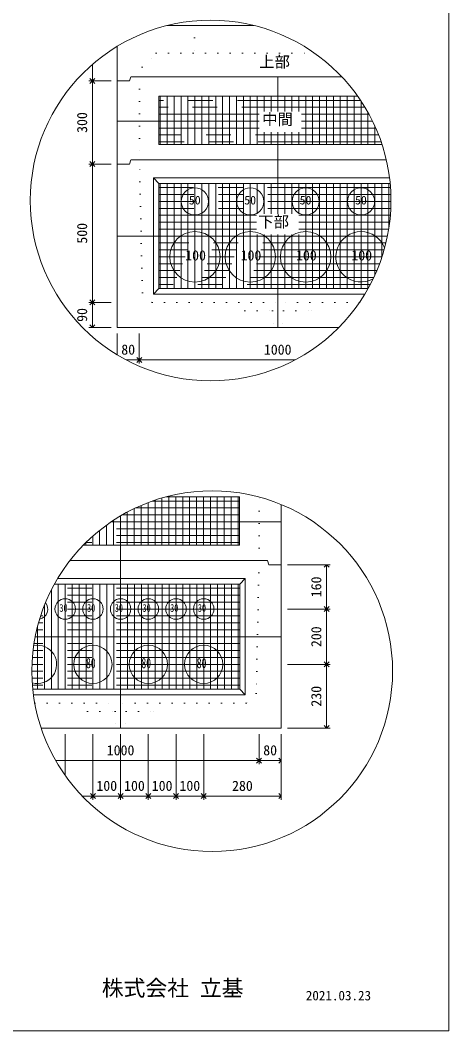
# Model space of a CAD drawing. Units: millimetres, scale not verified. Extents: x -9756 to 9756, y -4836 to 4275.
# Drawn here: x -5895 to -3684, y -4275 to 938 of the extents above; entities that cross this region are included whole.
import ezdxf
from ezdxf.enums import TextEntityAlignment as Align

# ---------------------------------------------------------------- set-up
doc = ezdxf.new("R2010")
doc.units = ezdxf.units.MM
doc.header["$LTSCALE"] = 20
for name, pattern in [('DASHED1', [1.8, 1.2, -0.6]), ('USER2', [50.8, 31.75, -6.35, 6.35, -6.35]), ('USER5', [3.185, 0.01, -3.175])]:
    doc.linetypes.add(name, pattern=pattern)
for name, color, linetype, lineweight in [('0-2_waku', 7, 'Continuous', 18), ('0-3_gaikei', 7, 'Continuous', 18), ('0-4_kakure', 7, 'DASHED1', 5), ('0-5_sunpou', 150, 'Continuous', 18), ('0-7_hole', 7, 'Continuous', 18), ('0-8_uchigawa', 6, 'Continuous', 18), ('0-D_文字１', 7, 'Continuous', 18), ('0-E_コア部分\u3000寸法補助線3', 150, 'USER2', 18), ('0-F_コア部分\u3000寸法補助線2', 150, 'USER2', 18), ('1-0_コア部分\u3000中心補助線', 1, 'Continuous', 18), ('1-1_コア部分\u3000寸法補助線', 7, 'USER2', 5), ('1-2_uchigawa2', 6, 'USER2', 18)]:
    doc.layers.add(name, color=color, linetype=linetype, lineweight=lineweight)
doc.styles.add('ＭＳ ゴシック', font='')
doc.styles.get('ＭＳ ゴシック').set_extended_font_data('MS Gothic')

# ---------------------------------------------------------------- blocks, each defined once
blk = doc.blocks.new('_Open90')
at = {"layer": '0-5_sunpou', "color": 7, "lineweight": 5}
blk.add_line((0, 0), (-1, 0), dxfattribs=at)
blk.add_lwpolyline([(-0.5, 0.5), (0, 0), (-0.5, -0.5)], dxfattribs=at)

msp = doc.modelspace()

# ---------------------------------------------------------------- linework, layer by layer
at = {"layer": '0-2_waku'}
for p in [(-3684.39, 4274.88), (-9755.59, -4275.12)]:
    msp.add_line(p, (-3684.39, -4275.12), dxfattribs=at)
at = {"layer": '0-3_gaikei'}
for p, q in [((-5138.2, 910.64), (-5030.97, 910.64)), ((-5138.2, 910.64), (-5030.97, 910.64)), ((-5138.2, 910.64), (-5030.97, 910.64)), ((-4687.62, 910.64), (-5138.2, 910.64)), ((-5138.11, 910.64), (-4687.62, 910.64)), ((-5138.11, 910.64), (-4687.62, 910.64)), ((-5395.24, 624.94), (-5395.24, 803.52)), ((-5323.81, 646.36), (-5330.96, 624.94)), ((-4565.48, 646.36), (-5322.6, 646.36)), ((-4236.17, 646.36), (-4566.7, 646.36)), ((-5395.24, 624.94), (-5395.24, -646.44)), ((-5330.96, 624.94), (-5395.24, 624.94)), ((-5330.96, 624.94), (-5395.24, 624.94)), ((-5323.81, 217.81), (-5330.96, 196.38)), ((-4565.48, 217.81), (-5322.6, 217.81)), ((-4006.59, 217.81), (-4566.7, 217.81)), ((-5330.96, 196.38), (-5395.24, 196.38)), ((-5330.96, 196.38), (-5395.24, 196.38)), ((-5395.24, -646.44), (-4251.82, -646.44)), ((-5395.24, -646.44), (-4251.82, -646.44)), ((-5395.24, -646.44), (-4251.82, -646.44)), ((-4548.64, -2270.57), (-4548.64, -1560.36)), ((-4620.07, -1849.15), (-4612.92, -1870.58)), ((-4548.64, -1870.58), (-4612.92, -1870.58))]:
    msp.add_line(p, q, dxfattribs=at)
for points in [[(-5787.31, -2713.41), (-4548.64, -2713.41), (-4548.64, -1870.58)], [(-5769.16, -2713.41), (-4548.64, -2713.41), (-4548.64, -1870.58)], [(-4620.07, -1849.15), (-5377.18, -1849.15), (-5639.21, -1849.15)]]:
    msp.add_lwpolyline(points, dxfattribs=at)
at = {"layer": '0-4_kakure', "linetype": 'USER5', "lineweight": 18}
for p, q in [((-4995.26, 910.64), (-4995.26, 934.68)), ((-4995.26, 910.64), (-4995.26, 767.79)), ((-5265.46, 696.36), (-5194.03, 767.79)), ((-5194.03, 767.79), (-4376.05, 767.79)), ((-5265.46, 696.36), (-5279.74, 646.36)), ((-5279.74, 646.36), (-5279.74, 217.81)), ((-5264.99, -467.88), (-5279.74, 217.81)), ((-5264.99, -467.88), (-5213.91, -517.88)), ((-5213.91, -517.88), (-4565.48, -517.88)), ((-4736.9, -560.73), (-4779.76, -517.88)), ((-4145.57, -517.88), (-4565.48, -517.88)), ((-4394.06, -560.73), (-4351.2, -517.88)), ((-4736.9, -560.73), (-4594.05, -560.73)), ((-4594.05, -560.73), (-4588.34, -646.44)), ((-4536.91, -560.73), (-4542.63, -646.44)), ((-4536.91, -560.73), (-4394.06, -560.73)), ((-4662.92, -1849.15), (-4662.92, -1521.52)), ((-4662.92, -1849.15), (-4677.66, -2534.84)), ((-4677.66, -2534.84), (-4728.75, -2584.84)), ((-5820.09, -2584.84), (-5377.18, -2584.84)), ((-5548.6, -2627.69), (-5591.45, -2584.84)), ((-4728.75, -2584.84), (-5377.18, -2584.84)), ((-5205.75, -2627.69), (-5162.9, -2584.84)), ((-5548.6, -2627.69), (-5405.75, -2627.69)), ((-5405.75, -2627.69), (-5400.03, -2713.41)), ((-5348.61, -2627.69), (-5354.32, -2713.41)), ((-5348.61, -2627.69), (-5205.75, -2627.69))]:
    msp.add_line(p, q, dxfattribs=at)
at = {"layer": '0-5_sunpou'}
for p, q in [((-5522.83, 710.48), (-5522.83, 650.65)), ((-5426.67, 624.94), (-5541.4, 624.94)), ((-5458.09, 624.94), (-5541.4, 624.94)), ((-5522.83, 599.22), (-5522.83, 222.1)), ((-5426.67, 196.38), (-5541.4, 196.38)), ((-5426.67, 196.38), (-5541.4, 196.38)), ((-5522.83, 170.67), (-5522.83, -492.16)), ((-5426.67, -517.88), (-5541.4, -517.88)), ((-5458.09, -517.88), (-5541.4, -517.88)), ((-5522.83, -543.59), (-5522.83, -620.73)), ((-5426.67, -646.44), (-5541.4, -646.44)), ((-5395.24, -677.87), (-5395.24, -787.41)), ((-5280.96, -677.87), (-5280.96, -832.75)), ((-5280.96, -677.87), (-5280.96, -832.75)), ((-5348.05, -814.18), (-5306.67, -814.18)), ((-5255.25, -814.18), (-4477.77, -814.18)), ((-4517.21, -1870.58), (-4296.36, -1870.58)), ((-4314.93, -1896.29), (-4314.93, -2073.43)), ((-4517.21, -2099.14), (-4296.36, -2099.14)), ((-4517.21, -2099.14), (-4296.36, -2099.14)), ((-4314.93, -2124.86), (-4314.93, -2359.13)), ((-4517.21, -2384.85), (-4296.36, -2384.85)), ((-4517.21, -2384.85), (-4296.36, -2384.85)), ((-4314.93, -2410.56), (-4314.93, -2687.69)), ((-5662.88, -2744.83), (-5662.88, -2958.72)), ((-5520.03, -2744.83), (-5520.03, -3083.03)), ((-5520.03, -2744.83), (-5520.03, -3083.03)), ((-5377.18, -2744.83), (-5377.18, -3083.03)), ((-5377.18, -2744.83), (-5377.18, -3083.03)), ((-5234.33, -2744.83), (-5234.33, -3083.03)), ((-5234.33, -2744.83), (-5234.33, -3083.03)), ((-5091.47, -2744.83), (-5091.47, -3083.03)), ((-5091.47, -2744.83), (-5091.47, -3083.03)), ((-4948.62, -2744.83), (-4948.62, -3083.03)), ((-4948.62, -2744.83), (-4948.62, -3083.03)), ((-4662.92, -2744.83), (-4662.92, -2899.71)), ((-4662.92, -2744.83), (-4662.92, -2899.71)), ((-4548.64, -2744.83), (-4548.64, -2899.71)), ((-4548.64, -2744.83), (-4548.64, -3083.03)), ((-4517.21, -2713.41), (-4296.36, -2713.41)), ((-5712.42, -2881.14), (-4688.64, -2881.14)), ((-4637.21, -2881.14), (-4574.35, -2881.14)), ((-5575.31, -3064.46), (-5545.74, -3064.46)), ((-5494.32, -3064.46), (-5402.89, -3064.46)), ((-5351.46, -3064.46), (-5260.04, -3064.46)), ((-5208.61, -3064.46), (-5117.19, -3064.46)), ((-5065.76, -3064.46), (-4974.34, -3064.46)), ((-4922.91, -3064.46), (-4574.35, -3064.46))]:
    msp.add_line(p, q, dxfattribs=at)
for centre in [(-4912.91, 8.06), (-4904.56, -2419.86)]:
    msp.add_circle(centre, 930.28, dxfattribs=at)
at = {"layer": '0-7_hole'}
for centre, radius in [((-4994.04, 3.53), 70), ((-4708.33, 3.53), 70), ((-4422.63, 3.53), 70), ((-4136.93, 3.53), 70), ((-4994.04, -282.17), 130), ((-4708.33, -282.17), 130), ((-4422.63, -282.17), 130), ((-5662.88, -2099.14), 52.85), ((-5520.03, -2099.14), 52.85), ((-5377.18, -2099.14), 52.85), ((-5234.33, -2099.14), 52.85), ((-5091.47, -2099.14), 52.85), ((-4948.62, -2099.14), 52.85), ((-5520.03, -2384.85), 98.57), ((-5234.33, -2384.85), 98.57), ((-4948.62, -2384.85), 98.57)]:
    msp.add_circle(centre, radius, dxfattribs=at)
for centre, radius, start, end in [((-4136.93, -282.17), 130, 20.66629, 298.32089), ((-5805.73, -2099.14), 52.85, 281.59033, 39.2294), ((-5805.73, -2384.85), 98.57, 253.99064, 101.55918)]:
    msp.add_arc(centre, radius, start, end, dxfattribs=at)
at = {"layer": '0-8_uchigawa'}
for p, q in [((-5208.31, 124.96), (-5179.74, 96.39)), ((-5208.31, -475.02), (-5208.31, 124.96)), ((-5179.74, 96.39), (-4565.48, 96.39)), ((-5179.74, -446.45), (-5179.74, 96.39)), ((-4565.48, 96.39), (-3986.84, 96.39)), ((-5208.31, -475.02), (-5179.74, -446.45)), ((-5179.74, -446.45), (-4101.22, -446.45)), ((-5208.31, -475.02), (-4117.89, -475.02)), ((-4762.91, -2513.41), (-4762.91, -1970.58)), ((-4734.34, -2541.98), (-4734.34, -1942.01)), ((-5830.12, -2513.41), (-4762.91, -2513.41)), ((-5826.79, -2541.98), (-4734.34, -2541.98)), ((-4734.34, -2541.98), (-4762.91, -2513.41))]:
    msp.add_line(p, q, dxfattribs=at)
for points in [[(-5208.31, 124.96), (-4565.48, 124.96), (-3990.01, 124.96)], [(-5719.15, -1970.58), (-5377.18, -1970.58), (-4762.91, -1970.58), (-4734.34, -1942.01)], [(-5702.73, -1942.01), (-5377.18, -1942.01), (-4734.34, -1942.01)]]:
    msp.add_lwpolyline(points, dxfattribs=at)
at = {"layer": '0-E_コア部分\u3000寸法補助線3'}
for p, q in [((-5172.6, 296.38), (-5172.6, 546.37)), ((-5101.18, 296.38), (-5101.18, 546.37)), ((-5029.75, 296.38), (-5029.75, 546.37)), ((-4958.32, 296.38), (-4958.32, 546.37)), ((-4886.9, 296.38), (-4886.9, 546.37)), ((-4815.47, 296.38), (-4815.47, 546.37)), ((-4744.05, 296.38), (-4744.05, 546.37)), ((-4672.62, 296.38), (-4672.62, 546.37)), ((-4601.2, 467.46), (-4601.2, 546.37)), ((-4529.77, 467.46), (-4529.77, 546.37)), ((-4458.34, 467.46), (-4458.34, 546.37)), ((-4386.92, 296.38), (-4386.92, 546.37)), ((-4315.49, 296.38), (-4315.49, 546.37)), ((-4244.07, 296.38), (-4244.07, 546.37)), ((-4172.64, 296.38), (-4172.64, 546.37)), ((-4662.69, 453.51), (-5179.74, 453.51)), ((-4096.22, 453.51), (-4444.13, 453.51)), ((-4101.21, 296.38), (-4101.21, 462.55)), ((-4662.69, 382.09), (-5179.74, 382.09)), ((-4061.14, 382.09), (-4444.13, 382.09)), ((-4601.2, 296.38), (-4601.2, 360.51)), ((-4529.77, 296.38), (-4529.77, 360.51)), ((-4458.34, 296.38), (-4458.34, 360.51)), ((-4029.79, 296.38), (-4029.79, 300.48)), ((-3985.04, 74.96), (-5179.74, 74.96)), ((-5172.6, -446.45), (-5172.6, 96.39)), ((-5101.18, -446.45), (-5101.18, 96.39)), ((-5029.75, -446.45), (-5029.75, 96.39)), ((-4958.32, -446.45), (-4958.32, 96.39)), ((-4886.9, -446.45), (-4886.9, 96.39)), ((-4815.47, -446.45), (-4815.47, 96.39)), ((-4744.05, -446.45), (-4744.05, 96.39)), ((-4672.62, -59.9), (-4672.62, 96.39)), ((-4601.2, -59.9), (-4601.2, 96.39)), ((-4529.77, -59.9), (-4529.77, 96.39)), ((-4458.34, -59.9), (-4458.34, 96.39)), ((-4386.92, -446.45), (-4386.92, 96.39)), ((-4315.49, -446.45), (-4315.49, 96.39)), ((-4244.07, -446.45), (-4244.07, 96.39)), ((-4172.64, -446.45), (-4172.64, 96.39)), ((-4101.21, -446.45), (-4101.21, 96.39)), ((-4029.79, -284.37), (-4029.79, 96.39)), ((-3982.64, 3.53), (-5179.74, 3.53)), ((-4675.84, -67.89), (-5179.74, -67.89)), ((-3985.74, -67.89), (-4457.27, -67.89)), ((-4675.84, -139.32), (-5179.74, -139.32)), ((-3994.38, -139.32), (-4457.27, -139.32)), ((-4672.62, -446.45), (-4672.62, -166.85)), ((-4601.2, -446.45), (-4601.2, -166.85)), ((-4529.77, -446.45), (-4529.77, -166.85)), ((-4458.34, -446.45), (-4458.34, -166.85)), ((-4008.73, -210.75), (-5179.74, -210.75)), ((-4029.06, -282.17), (-5179.74, -282.17)), ((-4055.81, -353.6), (-5179.74, -353.6)), ((-4089.59, -425.02), (-5179.74, -425.02)), ((-5199.83, -1770.58), (-5199.83, -1537.69)), ((-5128.4, -1770.58), (-5128.4, -1520.59)), ((-5056.98, -1770.58), (-5056.98, -1520.59)), ((-4985.55, -1770.58), (-4985.55, -1520.59)), ((-4914.13, -1770.58), (-4914.13, -1520.59)), ((-4842.7, -1770.58), (-4842.7, -1520.59)), ((-4771.28, -1770.58), (-4771.28, -1520.59)), ((-4764.13, -1613.45), (-5368.36, -1613.45)), ((-5342.68, -1770.58), (-5342.68, -1599.21)), ((-5271.26, -1770.58), (-5271.26, -1564.91)), ((-5414.11, -1770.58), (-5414.11, -1641.55)), ((-5485.53, -1770.58), (-5485.53, -1693.31)), ((-4764.13, -1684.87), (-5474.83, -1684.87)), ((-5556.96, -1770.58), (-5556.96, -1756.7)), ((-5698.59, -2513.41), (-5698.59, -1970.58)), ((-5627.17, -2513.41), (-5627.17, -1970.58)), ((-5555.74, -2513.41), (-5555.74, -1970.58)), ((-5484.32, -2513.41), (-5484.32, -1970.58)), ((-5412.89, -2513.41), (-5412.89, -1970.58)), ((-5341.46, -2513.41), (-5341.46, -1970.58)), ((-5270.04, -2513.41), (-5270.04, -1970.58)), ((-5198.61, -2513.41), (-5198.61, -1970.58)), ((-5127.19, -2513.41), (-5127.19, -1970.58)), ((-5055.76, -2513.41), (-5055.76, -1970.58)), ((-4984.33, -2513.41), (-4984.33, -1970.58)), ((-4912.91, -2513.41), (-4912.91, -1970.58)), ((-4841.48, -2513.41), (-4841.48, -1970.58)), ((-4770.06, -2513.41), (-4770.06, -1970.58)), ((-4762.91, -1992), (-5730.61, -1992)), ((-5770.02, -2513.41), (-5770.02, -2078.7)), ((-4762.91, -2063.43), (-5763.84, -2063.43)), ((-4762.91, -2134.86), (-5790.1, -2134.86)), ((-4762.91, -2206.28), (-5809.99, -2206.28)), ((-4762.91, -2277.71), (-5823.91, -2277.71)), ((-4762.91, -2349.13), (-5832.14, -2349.13)), ((-4762.91, -2420.56), (-5834.84, -2420.56)), ((-4762.91, -2491.99), (-5832.04, -2491.99))]:
    msp.add_line(p, q, dxfattribs=at)
at = {"layer": '0-F_コア部分\u3000寸法補助線2'}
for p, q in [((-5136.89, 296.38), (-5136.89, 546.37)), ((-5065.46, 296.38), (-5065.46, 546.37)), ((-4994.04, 296.38), (-4994.04, 546.37)), ((-4922.61, 296.38), (-4922.61, 546.37)), ((-4779.76, 296.38), (-4779.76, 546.37)), ((-4636.91, 467.46), (-4636.91, 546.37)), ((-4494.06, 467.46), (-4494.06, 546.37)), ((-4351.2, 296.38), (-4351.2, 546.37)), ((-4208.35, 296.38), (-4208.35, 546.37)), ((-4116.74, 489.23), (-5179.74, 489.23)), ((-4065.5, 296.38), (-4065.5, 391.87)), ((-4046.33, 346.38), (-5179.74, 346.38)), ((-4636.91, 296.38), (-4636.91, 360.51)), ((-4494.06, 296.38), (-4494.06, 360.51)), ((-5065.46, -446.45), (-5065.46, 96.39)), ((-4994.04, -446.45), (-4994.04, 96.39)), ((-4922.61, -446.45), (-4922.61, 96.39)), ((-4779.76, -446.45), (-4779.76, 96.39)), ((-4636.91, -59.9), (-4636.91, 96.39)), ((-4494.06, -59.9), (-4494.06, 96.39)), ((-4351.2, -446.45), (-4351.2, 96.39)), ((-4208.35, -446.45), (-4208.35, 96.39)), ((-4065.5, -375.76), (-4065.5, 96.39)), ((-3983.16, 39.25), (-5179.74, 39.25)), ((-4675.84, -103.61), (-5179.74, -103.61)), ((-3989.36, -103.61), (-4457.27, -103.61)), ((-4636.91, -446.45), (-4636.91, -166.85)), ((-4494.06, -446.45), (-4494.06, -166.85)), ((-4018.13, -246.46), (-5179.74, -246.46)), ((-4071.77, -389.31), (-5179.74, -389.31)), ((-5164.12, -1770.58), (-5164.12, -1526.53)), ((-5021.27, -1770.58), (-5021.27, -1520.59)), ((-4878.41, -1770.58), (-4878.41, -1520.59)), ((-5306.97, -1770.58), (-5306.97, -1581.12)), ((-4764.13, -1577.73), (-5299.83, -1577.73)), ((-5449.82, -1770.58), (-5449.82, -1666.13)), ((-4764.13, -1720.59), (-5518.1, -1720.59)), ((-5591.45, -2513.41), (-5591.45, -1970.58)), ((-5448.6, -2513.41), (-5448.6, -1970.58)), ((-5305.75, -2513.41), (-5305.75, -1970.58)), ((-5162.9, -2513.41), (-5162.9, -1970.58)), ((-5020.05, -2513.41), (-5020.05, -1970.58)), ((-4877.2, -2513.41), (-4877.2, -1970.58)), ((-4762.91, -2027.72), (-5748.15, -2027.72)), ((-5734.31, -2513.41), (-5734.31, -1999.23)), ((-5805.73, -2513.41), (-5805.73, -2188.99)), ((-4762.91, -2170.57), (-5800.81, -2170.57)), ((-4762.91, -2313.42), (-5828.73, -2313.42)), ((-4762.91, -2456.27), (-5834.12, -2456.27))]:
    msp.add_line(p, q, dxfattribs=at)
at = {"layer": '1-0_コア部分\u3000中心補助線'}
for p, q in [((-4565.48, 467.46), (-4565.48, 646.36)), ((-4662.69, 417.8), (-5395.24, 417.8)), ((-4077.73, 417.8), (-4444.13, 417.8)), ((-4565.48, 217.81), (-4565.48, 360.51)), ((-4565.48, -59.9), (-4565.48, 217.81)), ((-5394.02, -175.03), (-4000.83, -175.03)), ((-4565.48, -646.44), (-4565.48, -166.85)), ((-4551.07, -1649.16), (-5425.55, -1649.16)), ((-5378.4, -1849.15), (-5378.4, -1619.3)), ((-5377.18, -2713.41), (-5377.18, -1849.15)), ((-5817.67, -2241.99), (-4548.64, -2241.99))]:
    msp.add_line(p, q, dxfattribs=at)
at = {"layer": '1-1_コア部分\u3000寸法補助線'}
for p, q in [((-4139.45, 524.94), (-5179.74, 524.94)), ((-5136.89, 296.38), (-5136.89, 546.37)), ((-4994.04, 296.38), (-4994.04, 546.37)), ((-4851.19, 296.38), (-4851.19, 546.37)), ((-4708.33, 296.38), (-4708.33, 546.37)), ((-4422.63, 296.38), (-4422.63, 546.37)), ((-4279.78, 296.38), (-4279.78, 546.37)), ((-4136.93, 296.38), (-4136.93, 521.15)), ((-4033.23, 310.66), (-5179.74, 310.66)), ((-5136.89, -446.45), (-5136.89, 96.39)), ((-4994.04, -446.45), (-4994.04, 96.39)), ((-4851.19, -446.45), (-4851.19, 96.39)), ((-4708.33, -446.45), (-4708.33, 96.39)), ((-4422.63, -446.45), (-4422.63, 96.39)), ((-4279.78, -446.45), (-4279.78, 96.39)), ((-4136.93, -446.45), (-4136.93, 96.39)), ((-3994.08, -137.4), (-3994.08, 96.39)), ((-3983.5, -32.18), (-5179.74, -32.18)), ((-4041.6, -317.88), (-5179.74, -317.88)), ((-5235.54, -1770.58), (-5235.54, -1550.46)), ((-4764.13, -1542.02), (-5212.47, -1542.02)), ((-5092.69, -1770.58), (-5092.69, -1520.59)), ((-4949.84, -1770.58), (-4949.84, -1520.59)), ((-4806.99, -1770.58), (-4806.99, -1520.59)), ((-4764.13, -1756.3), (-5556.56, -1756.3)), ((-5521.25, -1770.58), (-5521.25, -1723.36)), ((-5662.88, -2513.41), (-5662.88, -1970.58)), ((-5520.03, -2513.41), (-5520.03, -1970.58)), ((-5234.33, -2513.41), (-5234.33, -1970.58)), ((-5091.47, -2513.41), (-5091.47, -1970.58)), ((-4948.62, -2513.41), (-4948.62, -1970.58)), ((-4805.77, -2513.41), (-4805.77, -1970.58)), ((-4762.91, -2099.14), (-5777.8, -2099.14)), ((-5805.73, -2513.41), (-5805.73, -2188.99)), ((-4762.91, -2384.85), (-5834.18, -2384.85))]:
    msp.add_line(p, q, dxfattribs=at)
at = {"layer": '1-2_uchigawa2'}
for p, q in [((-5179.74, 546.37), (-4565.48, 546.37)), ((-5179.74, 546.37), (-5179.74, 296.38)), ((-4154.2, 546.37), (-4565.48, 546.37)), ((-5179.74, 296.38), (-4565.48, 296.38)), ((-4028.44, 296.38), (-4565.48, 296.38)), ((-4764.13, -1520.59), (-5142.74, -1520.59)), ((-4764.13, -1520.59), (-4764.13, -1770.58)), ((-5570.78, -1770.58), (-5378.4, -1770.58)), ((-4764.13, -1770.58), (-5378.4, -1770.58))]:
    msp.add_line(p, q, dxfattribs=at)

# ---------------------------------------------------------------- block references
at = {"layer": '0-5_sunpou', "xscale": 25.7133, "yscale": 25.7133}
for p, rotation in [((-5522.83, 624.94), 270), ((-5522.83, 624.94), 90), ((-5522.83, 196.38), 270), ((-5522.83, 196.38), 90), ((-5522.83, -517.88), 270), ((-5522.83, -517.88), 90), ((-5522.83, -646.44), 270), ((-5280.96, -814.18), 180), ((-4314.93, -1870.58), 90), ((-4314.93, -2099.14), 270), ((-4314.93, -2099.14), 90), ((-4314.93, -2384.85), 270), ((-4314.93, -2384.85), 90), ((-4314.93, -2713.41), 270), ((-4662.92, -2881.14), 180), ((-5520.03, -3064.46), 180), ((-5377.18, -3064.46), 180), ((-5234.33, -3064.46), 180), ((-5091.47, -3064.46), 180), ((-4948.62, -3064.46), 180)]:
    msp.add_blockref('_Open90', p, dxfattribs=dict(at, rotation=rotation))
for p in [(-5280.96, -814.18), (-4662.92, -2881.14), (-4548.64, -2881.14), (-5520.03, -3064.46), (-5377.18, -3064.46), (-5234.33, -3064.46), (-5091.47, -3064.46), (-4948.62, -3064.46), (-4548.64, -3064.46)]:
    msp.add_blockref('_Open90', p, dxfattribs=at)

# ---------------------------------------------------------------- texts
at = {"layer": '0-5_sunpou', "color": 7, "style": 'ＭＳ ゴシック'}
for s, p in [('300', (-5534.26, 357.09)), ('500', (-5534.26, -214.32)), ('90', (-5534.26, -617.87)), ('160', (-4326.36, -2038.43)), ('200', (-4326.36, -2295.56)), ('230', (-4326.36, -2602.7))]:
    msp.add_text(s, height=52.36, rotation=90, dxfattribs=at).set_placement(p, align=Align.BOTTOM_LEFT)
for s, p in [('80', (-5373.81, -802.75)), ('1000', (-4638.13, -802.75)), ('1000', (-5448.61, -2869.71)), ('80', (-4641.49, -2869.71)), ('100', (-5502.17, -3053.03)), ('100', (-5359.32, -3053.03)), ('100', (-5216.47, -3053.03)), ('100', (-5073.62, -3053.03)), ('280', (-4802.2, -3053.03))]:
    msp.add_text(s, height=52.36, dxfattribs=at).set_placement(p, align=Align.BOTTOM_LEFT)
at = {"layer": '0-D_文字１', "style": 'ＭＳ ゴシック'}
for s, height, p in [('上部', 58.18, (-4662.31, 677.25)), ('中間', 58.18, (-4646.99, 380.69)), ('50', 44.51, (-5024.88, -25.53)), ('50', 44.51, (-4739.18, -25.53)), ('50', 44.51, (-4453.47, -25.53)), ('50', 44.51, (-4167.77, -25.53)), ('下部', 58.18, (-4667.29, -147.57)), ('100', 52.36, (-5043.95, -316.71)), ('100', 52.36, (-4758.25, -316.71)), ('100', 52.36, (-4472.55, -316.71)), ('100', 52.36, (-4186.84, -316.71)), ('株式会社 立基', 82.47, (-5474.45, -4120.67)), ('2021.03.23', 49.48, (-4421.89, -4132.99))]:
    msp.add_text(s, height=height, dxfattribs=at).set_placement(p, align=Align.BOTTOM_LEFT)
at = {"layer": '0-D_文字１', "style": 'ＭＳ ゴシック', "width": 0.7}
for s, height, p in [('30', 40.06, (-5692.89, -2125.62)), ('30', 40.06, (-5550.03, -2125.62)), ('30', 40.06, (-5407.18, -2125.62)), ('30', 40.06, (-5264.33, -2125.62)), ('30', 40.06, (-5121.48, -2125.62)), ('30', 40.06, (-4978.63, -2125.62)), ('80', 52.36, (-5555.84, -2420.11)), ('80', 52.36, (-5270.14, -2420.11)), ('80', 52.36, (-4984.43, -2420.11))]:
    msp.add_text(s, height=height, dxfattribs=at).set_placement(p, align=Align.BOTTOM_LEFT)

doc.saveas('drawing.dxf')
